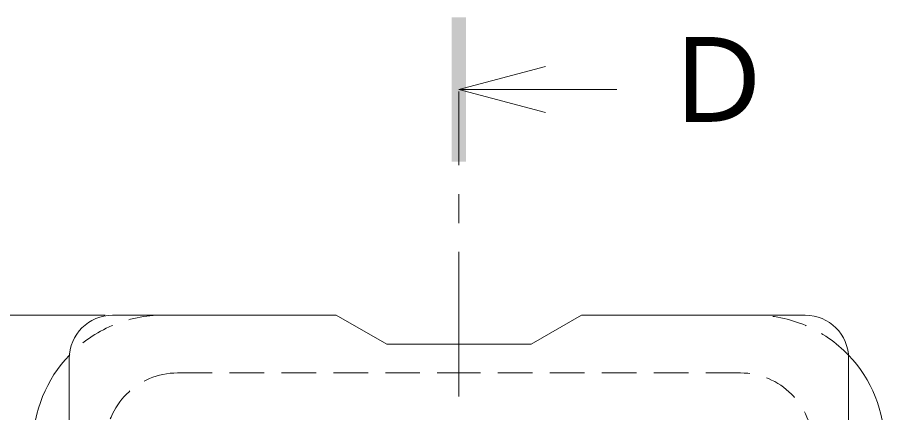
# Model space of a CAD drawing. Units: millimetres on the paper, enlarged 10 times, with parts at other scales. Extents: x -2136 to 2339, y -1943 to 1784.
# Drawn here: x 633.1 to 933.6, y 1371.1 to 1507.9 of the extents above; entities that cross this region are included whole.
import ezdxf
from ezdxf.enums import TextEntityAlignment as Align

# ---------------------------------------------------------------- set-up
doc = ezdxf.new("R2010")
doc.units = ezdxf.units.MM
doc.header["$LTSCALE"] = 10
doc.linetypes.add('CHAIN1', pattern=[8, 5, -1, 1, -1])
doc.linetypes.add('DASHED1', pattern=[1.8, 1.2, -0.6])
for name, color, linetype, lineweight in [('D-4', 7, 'Continuous', 9), ('D-5', 7, 'Continuous', 9), ('D-7', 6, 'Continuous', 9)]:
    doc.layers.add(name, color=color, linetype=linetype, lineweight=lineweight)
doc.styles.add('ＭＳ ゴシック', font='')
doc.styles.get('ＭＳ ゴシック').set_extended_font_data('MS Gothic')

msp = doc.modelspace()

# ---------------------------------------------------------------- linework, layer by layer
at = {"layer": 'D-4'}
msp.add_line((459.32, 1404.82), (663.55, 1404.82), dxfattribs=at)
at = {"layer": 'D-5', "color": 4}
for q in [(816.13, 1490.93), (816.13, 1474.93), (840.83, 1482.93)]:
    msp.add_line((786.13, 1482.93), q, dxfattribs=at)
at = {"layer": 'D-5', "color": 4, "linetype": 'CHAIN1'}
msp.add_line((786.13, 1056.71), (786.13, 1482.26), dxfattribs=at)
at = {"layer": 'D-5', "color": 4}
msp.add_solid([(783.63, 1457.93), (788.63, 1457.93), (783.63, 1507.93), (788.63, 1507.93)], dxfattribs=at)
at = {"layer": 'D-7'}
for p, q in [((743.63, 1404.82), (666.13, 1404.82)), ((743.63, 1404.82), (761.13, 1394.82)), ((811.13, 1394.82), (828.63, 1404.82)), ((906.13, 1404.82), (828.63, 1404.82)), ((811.13, 1394.82), (761.13, 1394.82)), ((651.13, 1149.82), (651.13, 1389.82)), ((921.13, 1149.82), (921.13, 1389.82))]:
    msp.add_line(p, q, dxfattribs=at)
at = {"layer": 'D-7', "linetype": 'DASHED1'}
for p, q in [((683.63, 1404.82), (743.63, 1404.82)), ((888.63, 1404.82), (828.63, 1404.82)), ((688.63, 1384.82), (786.13, 1384.82)), ((883.63, 1384.82), (786.13, 1384.82))]:
    msp.add_line(p, q, dxfattribs=at)
at = {"layer": 'D-7'}
for centre, radius, start, end in [((666.13, 1389.82), 15, 90, 180), ((906.13, 1389.82), 15, 0, 90), ((683.63, 1359.82), 45, 136.1502, 180), ((888.63, 1359.82), 45, 0, 43.8466)]:
    msp.add_arc(centre, radius, start, end, dxfattribs=at)
at = {"layer": 'D-7', "linetype": 'DASHED1'}
for centre, radius, start, end in [((683.63, 1359.82), 45, 90, 136.1502), ((888.63, 1359.82), 45, 43.8466, 90), ((688.63, 1359.82), 25, 90, 180), ((883.63, 1359.82), 25, 0, 90)]:
    msp.add_arc(centre, radius, start, end, dxfattribs=at)

# ---------------------------------------------------------------- texts
at = {"layer": 'D-5', "color": 2, "style": 'ＭＳ ゴシック'}
msp.add_text('Ｄ', height=29.33, dxfattribs=at).set_placement((855.83, 1462.93), align=Align.BOTTOM_LEFT)

doc.saveas('drawing.dxf')
